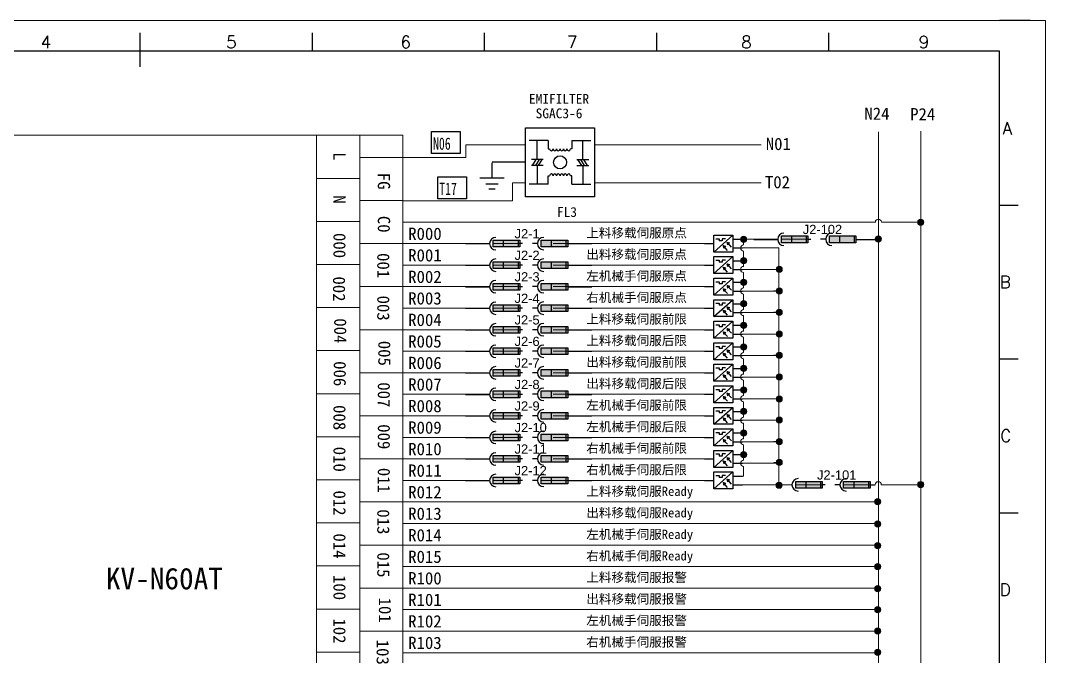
# Model space of a CAD drawing. Extents: x 2511 to 8703, y -745 to 3310.
# Drawn here: x 2937.5 to 3104.2, y 101.9 to 205.3 of the extents above; entities that cross this region are included whole.
import ezdxf
from ezdxf.enums import TextEntityAlignment as Align

# ---------------------------------------------------------------- set-up
doc = ezdxf.new("R2010")
doc.units = 0
doc.header["$MEASUREMENT"] = 0
for name, color, linetype in [('AE_BOR', 1, 'Continuous'), ('MISC', 2, 'Continuous'), ('RED_1.5mm^2', 1, 'Continuous'), ('RED_14_THHN', 20, 'Continuous')]:
    doc.layers.add(name, color=color, linetype=linetype)
doc.styles.add('WD', font='romans.shx', dxfattribs={"bigfont": 'gbcbig.shx'})
doc.styles.add('样式 0', font='')
doc.styles.add('样式 8', font='arial.ttf')
doc.styles.add('汉字', font='NSimSun.ttf')
doc.styles.get('样式 0').set_extended_font_data('KaiTi_GB2312')

# ---------------------------------------------------------------- blocks, each defined once
blk = doc.blocks.new('gb_a2_a')
for p, q in [((584, 410), (25, 410)), ((584, 10), (584, 410))]:
    blk.add_line(p, q)
at = {"layer": 'AE_BOR', "color": 1, "lineweight": 15}
for p, q in [((4.93, 420), (598.93, 420)), ((598.93, 420), (598.93, 0))]:
    blk.add_line(p, q, dxfattribs=at)
at = {"layer": 'AE_BOR', "lineweight": 30}
blk.add_line((594, 420), (584, 420), dxfattribs=at)
at = {"layer": 'AE_BOR'}
for p, q in [((304.5, 410), (304.5, 416)), ((360.5, 410), (360.5, 416)), ((416.5, 410), (416.5, 416)), ((472.5, 410), (472.5, 416)), ((528.5, 410), (528.5, 416)), ((584, 360), (590, 360)), ((584, 310), (590, 310)), ((584, 260), (590, 260))]:
    blk.add_line(p, q, dxfattribs=at)
at = {"layer": 'AE_BOR', "color": 2, "lineweight": 30}
blk.add_line((304.5, 405), (304.5, 415), dxfattribs=at)
at = {"layer": 'AE_BOR', "style": 'WD'}
for s, p in [('4', (273.82, 411)), ('5', (334.12, 411)), ('6', (390.81, 411)), ('7', (445.01, 411)), ('8', (501.67, 411)), ('9', (559.4, 411))]:
    blk.add_text(s, height=4, dxfattribs=at).set_placement(p, align=Align.CENTER)
for s, p in [('A', (588.05, 385)), ('B', (587.67, 335)), ('C', (587.86, 285)), ('D', (587.67, 235))]:
    blk.add_text(s, height=4, dxfattribs=at).set_placement(p, align=Align.MIDDLE_RIGHT)
blk = doc.blocks.new('光电开关')
at = {"linetype": 'ByBlock'}
h = blk.add_hatch(dxfattribs=at)
h.set_pattern_fill('ANSI31', color=256, scale=0.01, style=0)
h.set_pattern_definition([(45, (0.172267, 0), (-0.0224506403, 0.0224506403), [])])
h.paths.add_polyline_path([(-1882.44, -776.34), (-1882.5, -775.91), (-1882.68, -776.07)])
h.paths.add_polyline_path([(-1882.44, -776.34), (-1882.68, -776.07), (-1882.86, -776.23)])
h.paths.add_polyline_path([(-1883.11, -776.45), (-1883.29, -776.61), (-1883.05, -776.88)])
h.paths.add_polyline_path([(-1883.29, -776.61), (-1883.47, -776.77), (-1883.05, -776.88)])
for p, q in [((-1884.01, -775.96), (-1885.56, -775.96)), ((-1880.91, -775.3), (-1884.01, -778.05)), ((-1883.75, -776.09), (-1883.05, -776.88)), ((-1883.11, -776.45), (-1883.47, -776.77)), ((-1883.05, -776.88), (-1883.47, -776.77)), ((-1883.14, -775.55), (-1882.44, -776.34)), ((-1883.05, -776.88), (-1883.11, -776.45)), ((-1882.5, -775.91), (-1882.86, -776.23)), ((-1882.44, -776.34), (-1882.86, -776.23)), ((-1882.44, -776.34), (-1882.5, -775.91)), ((-1879.37, -776.67), (-1880.91, -776.67)), ((-1884.01, -777.39), (-1885.56, -777.39)), ((-1882.78, -777.47), (-1882.23, -777.47)), ((-1882.23, -777.47), (-1882.23, -777.14)), ((-1882.23, -777.14), (-1881.78, -777.14)), ((-1881.78, -777.47), (-1881.78, -777.14)), ((-1881.23, -777.47), (-1881.78, -777.47))]:
    blk.add_line(p, q, dxfattribs=at)
blk.add_lwpolyline([(-1884.01, -775.3), (-1880.91, -775.3), (-1880.91, -778.05), (-1884.01, -778.05)], close=True, dxfattribs=at)
blk = doc.blocks.new('电容')
at = {"linetype": 'ByBlock'}
for p, q in [((-1756.08, -782.99), (-1756.08, -780.56)), ((-1754.86, -780.79), (-1756.08, -781.55)), ((-1754.86, -781.44), (-1756.08, -782.2)), ((-1754.86, -782.99), (-1754.86, -780.56)), ((-1756.08, -781.77), (-1758.13, -781.77)), ((-1754.86, -781.99), (-1756.08, -782.75)), ((-1754.86, -781.77), (-1752.81, -781.77))]:
    blk.add_line(p, q, dxfattribs=at)

msp = doc.modelspace()

# ---------------------------------------------------------------- hatches: boundary and pattern name
at = {"lineweight": 0}
h = msp.add_hatch(color=256, dxfattribs=at)
edge = h.paths.add_edge_path()
edge.add_arc((3083.94, 172.47), 0.5, 0, 360)
h = msp.add_hatch(color=256, dxfattribs=at)
edge = h.paths.add_edge_path()
edge.add_arc((3055.14, 169.7), 0.5, 0, 360)
h = msp.add_hatch(color=256, dxfattribs=at)
edge = h.paths.add_edge_path()
edge.add_arc((3077.04, 169.75), 0.5, 0, 360)
h = msp.add_hatch(color=256, dxfattribs=at)
edge = h.paths.add_edge_path()
edge.add_arc((3055.14, 166.2), 0.5, 0, 360)
h = msp.add_hatch(color=256, dxfattribs=at)
edge = h.paths.add_edge_path()
edge.add_arc((3060.92, 164.8), 0.5, 0, 360)
h = msp.add_hatch(color=256, dxfattribs=at)
edge = h.paths.add_edge_path()
edge.add_arc((3055.14, 162.7), 0.5, 0, 360)
h = msp.add_hatch(color=256, dxfattribs=at)
edge = h.paths.add_edge_path()
edge.add_arc((3060.92, 161.3), 0.5, 0, 360)
h = msp.add_hatch(color=256, dxfattribs=at)
edge = h.paths.add_edge_path()
edge.add_arc((3055.14, 159.2), 0.5, 0, 360)
h = msp.add_hatch(color=256, dxfattribs=at)
edge = h.paths.add_edge_path()
edge.add_arc((3060.92, 157.82), 0.5, 0, 360)
h = msp.add_hatch(color=256, dxfattribs=at)
edge = h.paths.add_edge_path()
edge.add_arc((3055.14, 155.7), 0.5, 0, 360)
h = msp.add_hatch(color=256, dxfattribs=at)
edge = h.paths.add_edge_path()
edge.add_arc((3060.92, 154.28), 0.5, 0, 360)
h = msp.add_hatch(color=256, dxfattribs=at)
edge = h.paths.add_edge_path()
edge.add_arc((3055.14, 152.2), 0.5, 0, 360)
h = msp.add_hatch(color=256, dxfattribs=at)
edge = h.paths.add_edge_path()
edge.add_arc((3060.92, 150.83), 0.5, 0, 360)
h = msp.add_hatch(color=256, dxfattribs=at)
edge = h.paths.add_edge_path()
edge.add_arc((3055.14, 148.7), 0.5, 0, 360)
h = msp.add_hatch(color=256, dxfattribs=at)
edge = h.paths.add_edge_path()
edge.add_arc((3060.92, 147.3), 0.5, 0, 360)
h = msp.add_hatch(color=256, dxfattribs=at)
edge = h.paths.add_edge_path()
edge.add_arc((3055.14, 145.2), 0.5, 0, 360)
h = msp.add_hatch(color=256, dxfattribs=at)
edge = h.paths.add_edge_path()
edge.add_arc((3060.92, 143.75), 0.5, 0, 360)
h = msp.add_hatch(color=256, dxfattribs=at)
edge = h.paths.add_edge_path()
edge.add_arc((3055.14, 141.7), 0.5, 0, 360)
h = msp.add_hatch(color=256, dxfattribs=at)
edge = h.paths.add_edge_path()
edge.add_arc((3060.92, 140.3), 0.5, 0, 360)
h = msp.add_hatch(color=256, dxfattribs=at)
edge = h.paths.add_edge_path()
edge.add_arc((3055.14, 138.2), 0.5, 0, 360)
h = msp.add_hatch(color=256, dxfattribs=at)
edge = h.paths.add_edge_path()
edge.add_arc((3060.92, 136.8), 0.5, 0, 360)
h = msp.add_hatch(color=256, dxfattribs=at)
edge = h.paths.add_edge_path()
edge.add_arc((3055.14, 134.7), 0.5, 0, 360)
h = msp.add_hatch(color=256, dxfattribs=at)
edge = h.paths.add_edge_path()
edge.add_arc((3060.92, 133.41), 0.5, 0, 360)
h = msp.add_hatch(color=256, dxfattribs=at)
edge = h.paths.add_edge_path()
edge.add_arc((3060.91, 129.72), 0.5, 0, 360)
h = msp.add_hatch(color=256, dxfattribs=at)
edge = h.paths.add_edge_path()
edge.add_arc((3083.94, 129.83), 0.5, 0, 360)
h = msp.add_hatch(color=256, dxfattribs=at)
edge = h.paths.add_edge_path()
edge.add_arc((3076.95, 127.02), 0.5, 0, 360)
h = msp.add_hatch(color=256, dxfattribs=at)
edge = h.paths.add_edge_path()
edge.add_arc((3076.95, 123.41), 0.5, 0, 360)
h = msp.add_hatch(color=256, dxfattribs=at)
edge = h.paths.add_edge_path()
edge.add_arc((3076.95, 119.89), 0.5, 0, 360)
h = msp.add_hatch(color=256, dxfattribs=at)
edge = h.paths.add_edge_path()
edge.add_arc((3076.95, 116.49), 0.5, 0, 360)
h = msp.add_hatch(color=256, dxfattribs=at)
edge = h.paths.add_edge_path()
edge.add_arc((3076.95, 112.91), 0.5, 0, 360)
h = msp.add_hatch(color=256, dxfattribs=at)
edge = h.paths.add_edge_path()
edge.add_arc((3076.95, 109.48), 0.5, 0, 360)
h = msp.add_hatch(color=256, dxfattribs=at)
edge = h.paths.add_edge_path()
edge.add_arc((3076.95, 106.01), 0.5, 0, 360)
h = msp.add_hatch(color=256, dxfattribs=at)
edge = h.paths.add_edge_path()
edge.add_arc((3076.95, 102.55), 0.5, 0, 360)
at = {"layer": 'RED_1.5mm^2'}
h = msp.add_hatch(dxfattribs=at)
h.set_pattern_fill('ANGLE', color=0, scale=0.343, angle=-90)
h.set_pattern_definition([(270, (4325.5261, -945.976), (2.395855, -4e-16), [1.74244, -0.653415]), (360, (4325.5261, -945.976), (6e-16, 2.395855), [1.74244, -0.653415])])
h.paths.add_polyline_path([(3065.6, 169.14), (3065.6, 170.23), (3061.28, 170.23), (3061.28, 169.14)])
h = msp.add_hatch(color=1, dxfattribs=at)
h.dxf.hatch_style = 1
h.paths.add_polyline_path([(3065.6, 169.14), (3065.6, 170.23), (3061.28, 170.23), (3061.28, 169.14)])
h = msp.add_hatch(dxfattribs=at)
h.set_pattern_fill('ANGLE', color=0, scale=0.343, angle=-90)
h.set_pattern_definition([(270, (4333.3274, -945.9728), (2.395855, -4e-16), [1.74244, -0.653415]), (360, (4333.3274, -945.9728), (6e-16, 2.395855), [1.74244, -0.653415])])
h.paths.add_polyline_path([(3073.41, 169.14), (3073.41, 170.23), (3069.08, 170.23), (3069.08, 169.14)])
h = msp.add_hatch(color=1, dxfattribs=at)
h.dxf.hatch_style = 1
h.paths.add_polyline_path([(3073.41, 169.14), (3073.41, 170.23), (3069.08, 170.23), (3069.08, 169.14)])
h = msp.add_hatch(dxfattribs=at)
h.set_pattern_fill('ANGLE', color=0, scale=0.343, angle=-90)
h.set_pattern_definition([(270, (4278.6586, -946.6759), (2.395855, -4e-16), [1.74244, -0.653415]), (360, (4278.6586, -946.6759), (6e-16, 2.395855), [1.74244, -0.653415])])
h.paths.add_polyline_path([(3018.74, 168.44), (3018.74, 169.53), (3014.41, 169.53), (3014.41, 168.44)])
h = msp.add_hatch(color=1, dxfattribs=at)
h.dxf.hatch_style = 1
h.paths.add_polyline_path([(3018.74, 168.44), (3018.74, 169.53), (3014.41, 169.53), (3014.41, 168.44)])
h = msp.add_hatch(dxfattribs=at)
h.set_pattern_fill('ANGLE', color=0, scale=0.343, angle=-90)
h.set_pattern_definition([(270, (4286.4599, -946.6726), (2.395855, -4e-16), [1.74244, -0.653415]), (360, (4286.4599, -946.6726), (6e-16, 2.395855), [1.74244, -0.653415])])
h.paths.add_polyline_path([(3026.54, 168.44), (3026.54, 169.53), (3022.22, 169.53), (3022.22, 168.44)])
h = msp.add_hatch(color=1, dxfattribs=at)
h.dxf.hatch_style = 1
h.paths.add_polyline_path([(3026.54, 168.44), (3026.54, 169.53), (3022.22, 169.53), (3022.22, 168.44)])
h = msp.add_hatch(dxfattribs=at)
h.set_pattern_fill('ANGLE', color=0, scale=0.343, angle=-90)
h.set_pattern_definition([(270, (4278.6586, -950.1759), (2.395855, -4e-16), [1.74244, -0.653415]), (360, (4278.6586, -950.1759), (6e-16, 2.395855), [1.74244, -0.653415])])
h.paths.add_polyline_path([(3018.74, 164.94), (3018.74, 166.03), (3014.41, 166.03), (3014.41, 164.94)])
h = msp.add_hatch(color=1, dxfattribs=at)
h.dxf.hatch_style = 1
h.paths.add_polyline_path([(3018.74, 164.94), (3018.74, 166.03), (3014.41, 166.03), (3014.41, 164.94)])
h = msp.add_hatch(dxfattribs=at)
h.set_pattern_fill('ANGLE', color=0, scale=0.343, angle=-90)
h.set_pattern_definition([(270, (4286.4599, -950.1726), (2.395855, -4e-16), [1.74244, -0.653415]), (360, (4286.4599, -950.1726), (6e-16, 2.395855), [1.74244, -0.653415])])
h.paths.add_polyline_path([(3026.54, 164.94), (3026.54, 166.03), (3022.22, 166.03), (3022.22, 164.94)])
h = msp.add_hatch(color=1, dxfattribs=at)
h.dxf.hatch_style = 1
h.paths.add_polyline_path([(3026.54, 164.94), (3026.54, 166.03), (3022.22, 166.03), (3022.22, 164.94)])
h = msp.add_hatch(dxfattribs=at)
h.set_pattern_fill('ANGLE', color=0, scale=0.343, angle=-90)
h.set_pattern_definition([(270, (4278.6586, -953.6759), (2.395855, -4e-16), [1.74244, -0.653415]), (360, (4278.6586, -953.6759), (6e-16, 2.395855), [1.74244, -0.653415])])
h.paths.add_polyline_path([(3018.74, 161.44), (3018.74, 162.53), (3014.41, 162.53), (3014.41, 161.44)])
h = msp.add_hatch(color=1, dxfattribs=at)
h.dxf.hatch_style = 1
h.paths.add_polyline_path([(3018.74, 161.44), (3018.74, 162.53), (3014.41, 162.53), (3014.41, 161.44)])
h = msp.add_hatch(dxfattribs=at)
h.set_pattern_fill('ANGLE', color=0, scale=0.343, angle=-90)
h.set_pattern_definition([(270, (4286.4599, -953.6726), (2.395855, -4e-16), [1.74244, -0.653415]), (360, (4286.4599, -953.6726), (6e-16, 2.395855), [1.74244, -0.653415])])
h.paths.add_polyline_path([(3026.54, 161.44), (3026.54, 162.53), (3022.22, 162.53), (3022.22, 161.44)])
h = msp.add_hatch(color=1, dxfattribs=at)
h.dxf.hatch_style = 1
h.paths.add_polyline_path([(3026.54, 161.44), (3026.54, 162.53), (3022.22, 162.53), (3022.22, 161.44)])
h = msp.add_hatch(dxfattribs=at)
h.set_pattern_fill('ANGLE', color=0, scale=0.343, angle=-90)
h.set_pattern_definition([(270, (4278.6586, -957.1759), (2.395855, -4e-16), [1.74244, -0.653415]), (360, (4278.6586, -957.1759), (6e-16, 2.395855), [1.74244, -0.653415])])
h.paths.add_polyline_path([(3018.74, 157.94), (3018.74, 159.03), (3014.41, 159.03), (3014.41, 157.94)])
h = msp.add_hatch(color=1, dxfattribs=at)
h.dxf.hatch_style = 1
h.paths.add_polyline_path([(3018.74, 157.94), (3018.74, 159.03), (3014.41, 159.03), (3014.41, 157.94)])
h = msp.add_hatch(dxfattribs=at)
h.set_pattern_fill('ANGLE', color=0, scale=0.343, angle=-90)
h.set_pattern_definition([(270, (4286.4599, -957.1726), (2.395855, -4e-16), [1.74244, -0.653415]), (360, (4286.4599, -957.1726), (6e-16, 2.395855), [1.74244, -0.653415])])
h.paths.add_polyline_path([(3026.54, 157.94), (3026.54, 159.03), (3022.22, 159.03), (3022.22, 157.94)])
h = msp.add_hatch(color=1, dxfattribs=at)
h.dxf.hatch_style = 1
h.paths.add_polyline_path([(3026.54, 157.94), (3026.54, 159.03), (3022.22, 159.03), (3022.22, 157.94)])
h = msp.add_hatch(dxfattribs=at)
h.set_pattern_fill('ANGLE', color=0, scale=0.343, angle=-90)
h.set_pattern_definition([(270, (4278.6586, -960.6759), (2.395855, -4e-16), [1.74244, -0.653415]), (360, (4278.6586, -960.6759), (6e-16, 2.395855), [1.74244, -0.653415])])
h.paths.add_polyline_path([(3018.74, 154.44), (3018.74, 155.53), (3014.41, 155.53), (3014.41, 154.44)])
h = msp.add_hatch(color=1, dxfattribs=at)
h.dxf.hatch_style = 1
h.paths.add_polyline_path([(3018.74, 154.44), (3018.74, 155.53), (3014.41, 155.53), (3014.41, 154.44)])
h = msp.add_hatch(dxfattribs=at)
h.set_pattern_fill('ANGLE', color=0, scale=0.343, angle=-90)
h.set_pattern_definition([(270, (4286.4599, -960.6726), (2.395855, -4e-16), [1.74244, -0.653415]), (360, (4286.4599, -960.6726), (6e-16, 2.395855), [1.74244, -0.653415])])
h.paths.add_polyline_path([(3026.54, 154.44), (3026.54, 155.53), (3022.22, 155.53), (3022.22, 154.44)])
h = msp.add_hatch(color=1, dxfattribs=at)
h.dxf.hatch_style = 1
h.paths.add_polyline_path([(3026.54, 154.44), (3026.54, 155.53), (3022.22, 155.53), (3022.22, 154.44)])
h = msp.add_hatch(dxfattribs=at)
h.set_pattern_fill('ANGLE', color=0, scale=0.343, angle=-90)
h.set_pattern_definition([(270, (4278.6586, -964.1759), (2.395855, -4e-16), [1.74244, -0.653415]), (360, (4278.6586, -964.1759), (6e-16, 2.395855), [1.74244, -0.653415])])
h.paths.add_polyline_path([(3018.74, 150.94), (3018.74, 152.03), (3014.41, 152.03), (3014.41, 150.94)])
h = msp.add_hatch(color=1, dxfattribs=at)
h.dxf.hatch_style = 1
h.paths.add_polyline_path([(3018.74, 150.94), (3018.74, 152.03), (3014.41, 152.03), (3014.41, 150.94)])
h = msp.add_hatch(dxfattribs=at)
h.set_pattern_fill('ANGLE', color=0, scale=0.343, angle=-90)
h.set_pattern_definition([(270, (4286.4599, -964.1726), (2.395855, -4e-16), [1.74244, -0.653415]), (360, (4286.4599, -964.1726), (6e-16, 2.395855), [1.74244, -0.653415])])
h.paths.add_polyline_path([(3026.54, 150.94), (3026.54, 152.03), (3022.22, 152.03), (3022.22, 150.94)])
h = msp.add_hatch(color=1, dxfattribs=at)
h.dxf.hatch_style = 1
h.paths.add_polyline_path([(3026.54, 150.94), (3026.54, 152.03), (3022.22, 152.03), (3022.22, 150.94)])
h = msp.add_hatch(dxfattribs=at)
h.set_pattern_fill('ANGLE', color=0, scale=0.343, angle=-90)
h.set_pattern_definition([(270, (4278.6586, -967.6759), (2.395855, -4e-16), [1.74244, -0.653415]), (360, (4278.6586, -967.6759), (6e-16, 2.395855), [1.74244, -0.653415])])
h.paths.add_polyline_path([(3018.74, 147.44), (3018.74, 148.53), (3014.41, 148.53), (3014.41, 147.44)])
h = msp.add_hatch(color=1, dxfattribs=at)
h.dxf.hatch_style = 1
h.paths.add_polyline_path([(3018.74, 147.44), (3018.74, 148.53), (3014.41, 148.53), (3014.41, 147.44)])
h = msp.add_hatch(dxfattribs=at)
h.set_pattern_fill('ANGLE', color=0, scale=0.343, angle=-90)
h.set_pattern_definition([(270, (4286.4599, -967.6726), (2.395855, -4e-16), [1.74244, -0.653415]), (360, (4286.4599, -967.6726), (6e-16, 2.395855), [1.74244, -0.653415])])
h.paths.add_polyline_path([(3026.54, 147.44), (3026.54, 148.53), (3022.22, 148.53), (3022.22, 147.44)])
h = msp.add_hatch(color=1, dxfattribs=at)
h.dxf.hatch_style = 1
h.paths.add_polyline_path([(3026.54, 147.44), (3026.54, 148.53), (3022.22, 148.53), (3022.22, 147.44)])
h = msp.add_hatch(dxfattribs=at)
h.set_pattern_fill('ANGLE', color=0, scale=0.343, angle=-90)
h.set_pattern_definition([(270, (4278.6586, -971.1759), (2.395855, -4e-16), [1.74244, -0.653415]), (360, (4278.6586, -971.1759), (6e-16, 2.395855), [1.74244, -0.653415])])
h.paths.add_polyline_path([(3018.74, 143.94), (3018.74, 145.03), (3014.41, 145.03), (3014.41, 143.94)])
h = msp.add_hatch(color=1, dxfattribs=at)
h.dxf.hatch_style = 1
h.paths.add_polyline_path([(3018.74, 143.94), (3018.74, 145.03), (3014.41, 145.03), (3014.41, 143.94)])
h = msp.add_hatch(dxfattribs=at)
h.set_pattern_fill('ANGLE', color=0, scale=0.343, angle=-90)
h.set_pattern_definition([(270, (4286.4599, -971.1726), (2.395855, -4e-16), [1.74244, -0.653415]), (360, (4286.4599, -971.1726), (6e-16, 2.395855), [1.74244, -0.653415])])
h.paths.add_polyline_path([(3026.54, 143.94), (3026.54, 145.03), (3022.22, 145.03), (3022.22, 143.94)])
h = msp.add_hatch(color=1, dxfattribs=at)
h.dxf.hatch_style = 1
h.paths.add_polyline_path([(3026.54, 143.94), (3026.54, 145.03), (3022.22, 145.03), (3022.22, 143.94)])
h = msp.add_hatch(dxfattribs=at)
h.set_pattern_fill('ANGLE', color=0, scale=0.343, angle=-90)
h.set_pattern_definition([(270, (4278.6586, -974.6759), (2.395855, -4e-16), [1.74244, -0.653415]), (360, (4278.6586, -974.6759), (6e-16, 2.395855), [1.74244, -0.653415])])
h.paths.add_polyline_path([(3018.74, 140.44), (3018.74, 141.53), (3014.41, 141.53), (3014.41, 140.44)])
h = msp.add_hatch(color=1, dxfattribs=at)
h.dxf.hatch_style = 1
h.paths.add_polyline_path([(3018.74, 140.44), (3018.74, 141.53), (3014.41, 141.53), (3014.41, 140.44)])
h = msp.add_hatch(dxfattribs=at)
h.set_pattern_fill('ANGLE', color=0, scale=0.343, angle=-90)
h.set_pattern_definition([(270, (4286.4599, -974.6726), (2.395855, -4e-16), [1.74244, -0.653415]), (360, (4286.4599, -974.6726), (6e-16, 2.395855), [1.74244, -0.653415])])
h.paths.add_polyline_path([(3026.54, 140.44), (3026.54, 141.53), (3022.22, 141.53), (3022.22, 140.44)])
h = msp.add_hatch(color=1, dxfattribs=at)
h.dxf.hatch_style = 1
h.paths.add_polyline_path([(3026.54, 140.44), (3026.54, 141.53), (3022.22, 141.53), (3022.22, 140.44)])
h = msp.add_hatch(dxfattribs=at)
h.set_pattern_fill('ANGLE', color=0, scale=0.343, angle=-90)
h.set_pattern_definition([(270, (4278.6586, -978.1759), (2.395855, -4e-16), [1.74244, -0.653415]), (360, (4278.6586, -978.1759), (6e-16, 2.395855), [1.74244, -0.653415])])
h.paths.add_polyline_path([(3018.74, 136.94), (3018.74, 138.03), (3014.41, 138.03), (3014.41, 136.94)])
h = msp.add_hatch(color=1, dxfattribs=at)
h.dxf.hatch_style = 1
h.paths.add_polyline_path([(3018.74, 136.94), (3018.74, 138.03), (3014.41, 138.03), (3014.41, 136.94)])
h = msp.add_hatch(dxfattribs=at)
h.set_pattern_fill('ANGLE', color=0, scale=0.343, angle=-90)
h.set_pattern_definition([(270, (4286.4599, -978.1726), (2.395855, -4e-16), [1.74244, -0.653415]), (360, (4286.4599, -978.1726), (6e-16, 2.395855), [1.74244, -0.653415])])
h.paths.add_polyline_path([(3026.54, 136.94), (3026.54, 138.03), (3022.22, 138.03), (3022.22, 136.94)])
h = msp.add_hatch(color=1, dxfattribs=at)
h.dxf.hatch_style = 1
h.paths.add_polyline_path([(3026.54, 136.94), (3026.54, 138.03), (3022.22, 138.03), (3022.22, 136.94)])
h = msp.add_hatch(dxfattribs=at)
h.set_pattern_fill('ANGLE', color=0, scale=0.343, angle=-90)
h.set_pattern_definition([(270, (4278.6586, -981.6759), (2.395855, -4e-16), [1.74244, -0.653415]), (360, (4278.6586, -981.6759), (6e-16, 2.395855), [1.74244, -0.653415])])
h.paths.add_polyline_path([(3018.74, 133.44), (3018.74, 134.53), (3014.41, 134.53), (3014.41, 133.44)])
h = msp.add_hatch(color=1, dxfattribs=at)
h.dxf.hatch_style = 1
h.paths.add_polyline_path([(3018.74, 133.44), (3018.74, 134.53), (3014.41, 134.53), (3014.41, 133.44)])
h = msp.add_hatch(dxfattribs=at)
h.set_pattern_fill('ANGLE', color=0, scale=0.343, angle=-90)
h.set_pattern_definition([(270, (4286.4599, -981.6726), (2.395855, -4e-16), [1.74244, -0.653415]), (360, (4286.4599, -981.6726), (6e-16, 2.395855), [1.74244, -0.653415])])
h.paths.add_polyline_path([(3026.54, 133.44), (3026.54, 134.53), (3022.22, 134.53), (3022.22, 133.44)])
h = msp.add_hatch(color=1, dxfattribs=at)
h.dxf.hatch_style = 1
h.paths.add_polyline_path([(3026.54, 133.44), (3026.54, 134.53), (3022.22, 134.53), (3022.22, 133.44)])
h = msp.add_hatch(dxfattribs=at)
h.set_pattern_fill('ANGLE', color=0, scale=0.343, angle=-90)
h.set_pattern_definition([(270, (4278.6586, -985.1759), (2.395855, -4e-16), [1.74244, -0.653415]), (360, (4278.6586, -985.1759), (6e-16, 2.395855), [1.74244, -0.653415])])
h.paths.add_polyline_path([(3018.74, 129.94), (3018.74, 131.03), (3014.41, 131.03), (3014.41, 129.94)])
h = msp.add_hatch(color=1, dxfattribs=at)
h.dxf.hatch_style = 1
h.paths.add_polyline_path([(3018.74, 129.94), (3018.74, 131.03), (3014.41, 131.03), (3014.41, 129.94)])
h = msp.add_hatch(dxfattribs=at)
h.set_pattern_fill('ANGLE', color=0, scale=0.343, angle=-90)
h.set_pattern_definition([(270, (4286.4599, -985.1726), (2.395855, -4e-16), [1.74244, -0.653415]), (360, (4286.4599, -985.1726), (6e-16, 2.395855), [1.74244, -0.653415])])
h.paths.add_polyline_path([(3026.54, 129.94), (3026.54, 131.03), (3022.22, 131.03), (3022.22, 129.94)])
h = msp.add_hatch(color=1, dxfattribs=at)
h.dxf.hatch_style = 1
h.paths.add_polyline_path([(3026.54, 129.94), (3026.54, 131.03), (3022.22, 131.03), (3022.22, 129.94)])
h = msp.add_hatch(dxfattribs=at)
h.set_pattern_fill('ANGLE', color=0, scale=0.343, angle=-90)
h.set_pattern_definition([(270, (4327.847, -985.8854), (2.395855, -4e-16), [1.74244, -0.653415]), (360, (4327.847, -985.8854), (6e-16, 2.395855), [1.74244, -0.653415])])
h.paths.add_polyline_path([(3067.92, 129.23), (3067.92, 130.32), (3063.6, 130.32), (3063.6, 129.23)])
h = msp.add_hatch(color=1, dxfattribs=at)
h.dxf.hatch_style = 1
h.paths.add_polyline_path([(3067.92, 129.23), (3067.92, 130.32), (3063.6, 130.32), (3063.6, 129.23)])
h = msp.add_hatch(dxfattribs=at)
h.set_pattern_fill('ANGLE', color=0, scale=0.343, angle=-90)
h.set_pattern_definition([(270, (4335.6483, -985.8822), (2.395855, -4e-16), [1.74244, -0.653415]), (360, (4335.6483, -985.8822), (6e-16, 2.395855), [1.74244, -0.653415])])
h.paths.add_polyline_path([(3075.73, 129.23), (3075.73, 130.32), (3071.4, 130.32), (3071.4, 129.23)])
h = msp.add_hatch(color=1, dxfattribs=at)
h.dxf.hatch_style = 1
h.paths.add_polyline_path([(3075.73, 129.23), (3075.73, 130.32), (3071.4, 130.32), (3071.4, 129.23)])

# ---------------------------------------------------------------- linework, layer by layer
at = {"lineweight": 0}
for p, q in [((3077.06, 187.14), (3077.06, 34.1)), ((3083.94, 187.26), (3083.94, 34.22)), ((2985.69, 186.59), (2985.69, 39.26)), ((2992.69, 186.59), (2992.69, 39.26)), ((3009.96, 182.98), (3009.96, 185.06)), ((3009.96, 185.06), (3019.65, 185.06)), ((3030.9, 185.06), (3058.01, 185.06)), ((2992.69, 182.99), (2999.64, 182.99)), ((2999.73, 182.98), (3009.96, 182.98)), ((2992.69, 179.59), (2985.69, 179.59)), ((3017.55, 175.94), (3017.55, 178.86)), ((3017.55, 178.86), (3019.65, 178.86)), ((3030.9, 178.86), (3058.01, 178.86)), ((2992.7, 175.99), (2999.64, 175.99)), ((2999.75, 175.94), (3017.55, 175.94)), ((2992.69, 172.59), (2985.69, 172.59)), ((2999.69, 172.47), (3067.57, 172.47)), ((3064.25, 172.47), (3076.56, 172.47)), ((3077.56, 172.47), (3083.44, 172.47)), ((3083.44, 172.47), (3083.94, 172.47)), ((2992.7, 168.99), (2999.64, 168.99)), ((2999.64, 168.99), (3013.81, 168.99)), ((3014.41, 168.99), (3018.74, 168.99)), ((3024.18, 168.99), (3050.31, 168.99)), ((3054.27, 169.7), (3060.68, 169.7)), ((3055.14, 169.7), (3055.14, 168.78)), ((3061.28, 169.7), (3065.6, 169.7)), ((3054.27, 168.28), (3060.88, 168.28)), ((3055.14, 167.78), (3055.14, 165.28)), ((3060.88, 168.28), (3060.88, 129.78)), ((2992.69, 165.59), (2985.69, 165.59)), ((2999.69, 165.49), (3013.81, 165.49)), ((3014.41, 165.49), (3018.74, 165.49)), ((3024.18, 165.49), (3050.31, 165.49)), ((3054.27, 166.2), (3055.64, 166.2)), ((3054.27, 164.78), (3060.88, 164.78)), ((3055.14, 164.28), (3055.14, 161.78)), ((3060.05, 164.8), (3061.42, 164.8)), ((2992.7, 161.99), (2999.64, 161.99)), ((2999.64, 161.99), (3013.81, 161.99)), ((3014.41, 161.99), (3018.74, 161.99)), ((3024.18, 161.99), (3050.31, 161.99)), ((3054.27, 162.7), (3055.64, 162.7)), ((3054.27, 161.28), (3060.88, 161.28)), ((3055.14, 160.78), (3055.14, 158.28)), ((3060.05, 161.3), (3061.42, 161.3)), ((2992.69, 158.59), (2985.69, 158.59)), ((2999.69, 158.49), (3013.81, 158.49)), ((3014.41, 158.49), (3018.74, 158.49)), ((3024.18, 158.49), (3050.31, 158.49)), ((3054.27, 159.2), (3055.64, 159.2)), ((3054.27, 157.78), (3060.88, 157.78)), ((3055.14, 157.28), (3055.14, 154.78)), ((3060.05, 157.82), (3061.42, 157.82)), ((3054.27, 155.7), (3055.64, 155.7)), ((2992.7, 154.99), (2999.64, 154.99)), ((2999.64, 154.99), (3013.81, 154.99)), ((3014.41, 154.99), (3018.74, 154.99)), ((3024.18, 154.99), (3050.31, 154.99)), ((3054.27, 154.28), (3060.88, 154.28)), ((3055.14, 153.78), (3055.14, 151.28)), ((3060.05, 154.28), (3061.42, 154.28)), ((3054.27, 152.2), (3055.64, 152.2)), ((2992.69, 151.59), (2985.69, 151.59)), ((2999.69, 151.49), (3013.81, 151.49)), ((3014.41, 151.49), (3018.74, 151.49)), ((3024.18, 151.49), (3050.31, 151.49)), ((3054.27, 150.78), (3060.88, 150.78)), ((3055.14, 150.28), (3055.14, 147.78)), ((3060.05, 150.83), (3061.42, 150.83)), ((3054.27, 148.7), (3055.64, 148.7)), ((2992.7, 147.99), (2999.64, 147.99)), ((2999.64, 147.99), (3013.81, 147.99)), ((3014.41, 147.99), (3018.74, 147.99)), ((3024.18, 147.99), (3050.31, 147.99)), ((3054.27, 147.28), (3060.88, 147.28)), ((3055.14, 146.78), (3055.14, 144.28)), ((3060.05, 147.3), (3061.42, 147.3)), ((3054.27, 145.2), (3055.64, 145.2)), ((2992.69, 144.59), (2985.69, 144.59)), ((2999.69, 144.49), (3013.81, 144.49)), ((3014.41, 144.49), (3018.74, 144.49)), ((3024.18, 144.49), (3050.31, 144.49)), ((3054.27, 143.78), (3060.88, 143.78)), ((3060.05, 143.75), (3061.42, 143.75)), ((3055.14, 143.28), (3055.14, 140.78)), ((2992.7, 140.99), (2999.64, 140.99)), ((2999.64, 140.99), (3013.81, 140.99)), ((3014.41, 140.99), (3018.74, 140.99)), ((3024.18, 140.99), (3050.31, 140.99)), ((3054.27, 141.7), (3055.64, 141.7)), ((3054.27, 140.28), (3060.88, 140.28)), ((3060.05, 140.3), (3061.42, 140.3)), ((3055.14, 139.78), (3055.14, 137.28)), ((2992.69, 137.59), (2985.69, 137.59)), ((2999.69, 137.49), (3013.81, 137.49)), ((3014.41, 137.49), (3018.74, 137.49)), ((3024.18, 137.49), (3050.31, 137.49)), ((3054.27, 138.2), (3055.64, 138.2)), ((3054.27, 136.78), (3060.88, 136.78)), ((3060.05, 136.8), (3061.42, 136.8)), ((3055.14, 136.28), (3055.14, 133.78)), ((2992.7, 133.99), (2999.64, 133.99)), ((2999.64, 133.99), (3013.81, 133.99)), ((3014.41, 133.99), (3018.74, 133.99)), ((3024.18, 133.99), (3050.31, 133.99)), ((3054.27, 134.7), (3055.64, 134.7)), ((3060.05, 133.41), (3061.42, 133.41)), ((3054.27, 133.28), (3060.88, 133.28)), ((3055.14, 132.78), (3055.14, 131.2)), ((2992.69, 130.59), (2985.69, 130.59)), ((2999.69, 130.49), (3013.81, 130.49)), ((3014.41, 130.49), (3018.74, 130.49)), ((3022.22, 130.49), (3050.31, 130.49)), ((3054.95, 131.2), (3055.14, 131.2)), ((3054.27, 129.78), (3063, 129.78)), ((3061.41, 129.78), (3063, 129.78)), ((3063.6, 129.78), (3067.92, 129.78)), ((3063.6, 129.78), (3067.57, 129.78)), ((3071.4, 129.78), (3076.52, 129.78)), ((3077.52, 129.78), (3083.94, 129.78)), ((2992.7, 126.99), (2999.64, 126.99)), ((2999.64, 126.99), (3021.31, 126.99)), ((2999.69, 126.99), (3076.45, 126.99)), ((2992.69, 123.59), (2985.69, 123.59)), ((2999.69, 123.49), (3021.31, 123.49)), ((2999.69, 123.49), (3076.45, 123.49)), ((2992.7, 119.99), (2999.64, 119.99)), ((2999.64, 119.99), (3021.31, 119.99)), ((2999.69, 119.99), (3076.46, 119.99)), ((2992.69, 116.59), (2985.69, 116.59)), ((2999.69, 116.49), (3021.31, 116.49)), ((2999.69, 116.49), (3076.45, 116.49)), ((2992.7, 112.99), (2999.64, 112.99)), ((2999.64, 112.99), (3021.31, 112.99)), ((2999.69, 112.99), (3076.45, 112.99)), ((2992.69, 109.59), (2985.69, 109.59)), ((2999.69, 109.49), (3021.31, 109.49)), ((2999.69, 109.49), (3076.45, 109.49)), ((2992.7, 105.99), (2999.64, 105.99)), ((2999.64, 105.99), (3021.31, 105.99)), ((2999.69, 105.99), (3076.45, 105.99)), ((2992.69, 102.59), (2985.69, 102.59)), ((2999.69, 102.49), (3021.31, 102.49)), ((2999.69, 102.49), (3076.45, 102.49))]:
    msp.add_line(p, q, dxfattribs=at)
for p, q in [((3023.36, 185.75), (3020.28, 185.75)), ((3021.58, 184.33), (3021.58, 185.75)), ((3027.19, 185.75), (3030.27, 185.75)), ((3028.97, 184.33), (3028.97, 185.75)), ((3014.17, 182.11), (3014.17, 179.62)), ((3019.65, 182.2), (3014.26, 182.2)), ((3021.58, 180.07), (3021.58, 178.65)), ((3028.97, 180.07), (3028.97, 178.65)), ((3016.19, 179.62), (3012.24, 179.62)), ((3015.2, 178.66), (3013.23, 178.66)), ((3023.36, 178.65), (3020.28, 178.65)), ((3027.19, 178.65), (3030.27, 178.65)), ((3014.71, 177.84), (3013.72, 177.84))]:
    msp.add_line(p, q)
at = {"linetype": 'ByBlock'}
for p, q in [((3023.36, 185.75), (3023.36, 184.37)), ((3027.19, 185.75), (3027.19, 184.37)), ((3023.36, 184.37), (3023.58, 184.37)), ((3027.19, 184.37), (3026.97, 184.37)), ((3023.36, 178.65), (3023.36, 180.03)), ((3023.36, 180.03), (3023.58, 180.03)), ((3027.19, 180.03), (3026.97, 180.03)), ((3027.19, 178.65), (3027.19, 180.03))]:
    msp.add_line(p, q, dxfattribs=at)
at = {"color": 1}
for p, q in [((3019.19, 168.98), (3018.74, 168.98)), ((3021.61, 168.99), (3020.78, 168.99)), ((3066.05, 169.68), (3065.6, 169.68)), ((3068.48, 169.69), (3067.65, 169.69)), ((3019.19, 165.48), (3018.74, 165.48)), ((3021.61, 165.49), (3020.78, 165.49)), ((3019.19, 161.98), (3018.74, 161.98)), ((3021.61, 161.99), (3020.78, 161.99)), ((3019.19, 158.48), (3018.74, 158.48)), ((3021.61, 158.49), (3020.78, 158.49)), ((3019.19, 154.98), (3018.74, 154.98)), ((3021.61, 154.99), (3020.78, 154.99)), ((3019.19, 151.48), (3018.74, 151.48)), ((3021.61, 151.49), (3020.78, 151.49)), ((3019.19, 147.98), (3018.74, 147.98)), ((3021.61, 147.99), (3020.78, 147.99)), ((3019.19, 144.48), (3018.74, 144.48)), ((3021.61, 144.49), (3020.78, 144.49)), ((3019.19, 140.98), (3018.74, 140.98)), ((3021.61, 140.99), (3020.78, 140.99)), ((3019.19, 137.48), (3018.74, 137.48)), ((3021.61, 137.49), (3020.78, 137.49)), ((3019.19, 133.98), (3018.74, 133.98)), ((3021.61, 133.99), (3020.78, 133.99)), ((3019.19, 130.48), (3018.74, 130.48)), ((3021.61, 130.49), (3020.78, 130.49)), ((3068.38, 129.77), (3067.92, 129.77)), ((3070.8, 129.78), (3069.97, 129.78))]:
    msp.add_line(p, q, dxfattribs=at)
at = {"color": 1, "ltscale": 2}
for points in [[(3004.37, 187.19), (3009.05, 187.19), (3009.05, 183.61), (3004.37, 183.61)], [(3005.38, 179.86), (3010.05, 179.86), (3010.05, 176.29), (3005.38, 176.29)]]:
    msp.add_lwpolyline(points, close=True, dxfattribs=at)
msp.add_lwpolyline([(3019.65, 187.82), (3030.9, 187.82), (3030.9, 176.58), (3019.65, 176.58)], close=True)
at = {"lineweight": 0}
msp.add_lwpolyline([(2921.69, 186.59), (2999.69, 186.59), (2999.69, 39.3), (2921.69, 39.3)], close=True, dxfattribs=at)
at = {"color": 1}
for points in [[(3065.6, 170.23), (3065.6, 169.14), (3061.28, 169.14), (3061.28, 170.23)], [(3073.41, 170.23), (3073.41, 169.14), (3069.08, 169.14), (3069.08, 170.23)], [(3018.74, 169.53), (3018.74, 168.44), (3014.41, 168.44), (3014.41, 169.53)], [(3026.54, 169.53), (3026.54, 168.44), (3022.22, 168.44), (3022.22, 169.53)], [(3018.74, 166.03), (3018.74, 164.94), (3014.41, 164.94), (3014.41, 166.03)], [(3026.54, 166.03), (3026.54, 164.94), (3022.22, 164.94), (3022.22, 166.03)], [(3018.74, 162.53), (3018.74, 161.44), (3014.41, 161.44), (3014.41, 162.53)], [(3026.54, 162.53), (3026.54, 161.44), (3022.22, 161.44), (3022.22, 162.53)], [(3018.74, 159.03), (3018.74, 157.94), (3014.41, 157.94), (3014.41, 159.03)], [(3026.54, 159.03), (3026.54, 157.94), (3022.22, 157.94), (3022.22, 159.03)], [(3018.74, 155.53), (3018.74, 154.44), (3014.41, 154.44), (3014.41, 155.53)], [(3026.54, 155.53), (3026.54, 154.44), (3022.22, 154.44), (3022.22, 155.53)], [(3018.74, 152.03), (3018.74, 150.94), (3014.41, 150.94), (3014.41, 152.03)], [(3026.54, 152.03), (3026.54, 150.94), (3022.22, 150.94), (3022.22, 152.03)], [(3018.74, 148.53), (3018.74, 147.44), (3014.41, 147.44), (3014.41, 148.53)], [(3026.54, 148.53), (3026.54, 147.44), (3022.22, 147.44), (3022.22, 148.53)], [(3018.74, 145.03), (3018.74, 143.94), (3014.41, 143.94), (3014.41, 145.03)], [(3026.54, 145.03), (3026.54, 143.94), (3022.22, 143.94), (3022.22, 145.03)], [(3018.74, 141.53), (3018.74, 140.44), (3014.41, 140.44), (3014.41, 141.53)], [(3026.54, 141.53), (3026.54, 140.44), (3022.22, 140.44), (3022.22, 141.53)], [(3018.74, 138.03), (3018.74, 136.94), (3014.41, 136.94), (3014.41, 138.03)], [(3026.54, 138.03), (3026.54, 136.94), (3022.22, 136.94), (3022.22, 138.03)], [(3018.74, 134.53), (3018.74, 133.44), (3014.41, 133.44), (3014.41, 134.53)], [(3026.54, 134.53), (3026.54, 133.44), (3022.22, 133.44), (3022.22, 134.53)], [(3018.74, 131.03), (3018.74, 129.94), (3014.41, 129.94), (3014.41, 131.03)], [(3026.54, 131.03), (3026.54, 129.94), (3022.22, 129.94), (3022.22, 131.03)], [(3067.92, 130.32), (3067.92, 129.23), (3063.6, 129.23), (3063.6, 130.32)], [(3075.73, 130.32), (3075.73, 129.23), (3071.4, 129.23), (3071.4, 130.32)]]:
    msp.add_lwpolyline(points, close=True, dxfattribs=at)
msp.add_circle((3025.27, 182.2), 1.06)
at = {"lineweight": 0}
for centre in [(3083.94, 172.47), (3055.14, 169.7), (3077.04, 169.75), (3055.14, 166.2), (3060.92, 164.8), (3055.14, 162.7), (3060.92, 161.3), (3055.14, 159.2), (3060.92, 157.82), (3055.14, 155.7), (3060.92, 154.28), (3055.14, 152.2), (3060.92, 150.83), (3055.14, 148.7), (3060.92, 147.3), (3055.14, 145.2), (3060.92, 143.75), (3055.14, 141.7), (3060.92, 140.3), (3055.14, 138.2), (3060.92, 136.8), (3055.14, 134.7), (3060.92, 133.41), (3060.91, 129.72), (3083.94, 129.83), (3076.95, 127.02), (3076.95, 123.41), (3076.95, 119.89), (3076.95, 116.49), (3076.95, 112.91), (3076.95, 109.48), (3076.95, 106.01), (3076.95, 102.55)]:
    msp.add_circle(centre, 0.5, dxfattribs=at)
at = {"linetype": 'ByBlock'}
for centre, start, end in [((3023.86, 184.37), 180, 0), ((3024.43, 184.37), 180, 0), ((3024.99, 184.37), 180, 0), ((3025.56, 184.37), 180, 0), ((3026.12, 184.37), 180, 0), ((3026.68, 184.37), 180, 0), ((3023.86, 180.03), 0, 180), ((3024.43, 180.03), 0, 180), ((3024.99, 180.03), 0, 180), ((3025.56, 180.03), 0, 180), ((3026.12, 180.03), 0, 180), ((3026.68, 180.03), 0, 180)]:
    msp.add_arc(centre, 0.282, start, end, dxfattribs=at)
at = {"lineweight": 0}
for centre, start, end in [((3077.06, 172.47), 360, 180), ((3055.14, 168.28), 90, 270), ((3055.14, 164.78), 90, 270), ((3055.14, 161.28), 90, 270), ((3055.14, 157.78), 90, 270), ((3055.14, 154.28), 90, 270), ((3055.14, 150.78), 90, 270), ((3055.14, 147.28), 90, 270), ((3055.14, 143.78), 90, 270), ((3055.14, 140.28), 90, 270), ((3055.14, 136.78), 90, 270), ((3055.14, 133.28), 90, 270), ((3077.02, 129.78), 0, 180)]:
    msp.add_arc(centre, 0.5, start, end, dxfattribs=at)
at = {"color": 1}
for centre in [(3061.69, 169.68), (3069.49, 169.69), (3014.82, 168.98), (3022.62, 168.99), (3014.82, 165.48), (3022.62, 165.49), (3014.82, 161.98), (3022.62, 161.99), (3014.82, 158.48), (3022.62, 158.49), (3014.82, 154.98), (3022.62, 154.99), (3014.82, 151.48), (3022.62, 151.49), (3014.82, 147.98), (3022.62, 147.99), (3014.82, 144.48), (3022.62, 144.49), (3014.82, 140.98), (3022.62, 140.99), (3014.82, 137.48), (3022.62, 137.49), (3014.82, 133.98), (3022.62, 133.99), (3014.82, 130.48), (3022.62, 130.49), (3064.01, 129.77), (3071.81, 129.78)]:
    msp.add_arc(centre, 1.01, 90, 270, dxfattribs=at)
at = {"layer": 'RED_14_THHN', "color": 1}
for p, q in [((3009.91, 168.98), (3013.81, 168.98)), ((3026.54, 168.98), (3030.44, 168.98)), ((3056.78, 169.68), (3060.68, 169.68)), ((3073.41, 169.68), (3077.3, 169.68)), ((3009.91, 165.48), (3013.81, 165.48)), ((3026.54, 165.48), (3030.44, 165.48)), ((3009.91, 161.98), (3013.81, 161.98)), ((3026.54, 161.98), (3030.44, 161.98)), ((3009.91, 158.48), (3013.81, 158.48)), ((3026.54, 158.48), (3030.44, 158.48)), ((3009.91, 154.98), (3013.81, 154.98)), ((3026.54, 154.98), (3030.44, 154.98)), ((3009.91, 151.48), (3013.81, 151.48)), ((3026.54, 151.48), (3030.44, 151.48)), ((3009.91, 147.98), (3013.81, 147.98)), ((3026.54, 147.98), (3030.44, 147.98)), ((3009.91, 144.48), (3013.81, 144.48)), ((3026.54, 144.48), (3030.44, 144.48)), ((3009.91, 140.98), (3013.81, 140.98)), ((3026.54, 140.98), (3030.44, 140.98)), ((3009.91, 137.48), (3013.81, 137.48)), ((3026.54, 137.48), (3030.44, 137.48)), ((3009.91, 133.98), (3013.81, 133.98)), ((3026.54, 133.98), (3030.44, 133.98)), ((3009.91, 130.48), (3013.81, 130.48)), ((3026.54, 130.48), (3030.44, 130.48)), ((3075.73, 129.77), (3076.53, 129.77))]:
    msp.add_line(p, q, dxfattribs=at)

# ---------------------------------------------------------------- block references
at = {"xscale": 0.5, "yscale": 0.5, "zscale": 0.5}
msp.add_blockref('gb_a2_a', (2804.76, -4.75), dxfattribs=at)
at = {"linetype": 'ByBlock', "yscale": 0.8000000000001819, "zscale": 0.8}
for p, xscale, rotation in [((2396.16, -1222.18), -0.8000000000001819, 90), ((3654.39, -1222.18), 0.8000000000001819, 270)]:
    msp.add_blockref('电容', p, dxfattribs=dict(at, xscale=xscale, rotation=rotation))
at = {"linetype": 'ByBlock', "rotation": 180}
for p in [(1169.39, -607.68), (1169.39, -611.18), (1169.39, -614.68), (1169.39, -618.18), (1169.39, -621.68), (1169.39, -625.18), (1169.39, -628.68), (1169.39, -632.18), (1169.39, -635.68), (1169.39, -639.18), (1169.39, -642.68), (1169.39, -646.18)]:
    msp.add_blockref('光电开关', p, dxfattribs=at)

# ---------------------------------------------------------------- texts
at = {"lineweight": 0, "attachment_point": 1}
for s, insert, char_height, width in [('{\\fSimSun|b0|i0|c134|p2;N24}', (3074.78, 191.11), 2, 14.6941), ('{\\fSimSun|b0|i0|c134|p2;P24}', (3082.22, 191.02), 2, 14.6941), ('{\\fSimSun|b0|i0|c134|p2;\\C3;N01}', (3058.74, 186.19), 2, 14.6941), ('{\\fSimSun|b0|i0|c134|p2;\\C3;T02}', (3058.6, 179.98), 2, 14.6941), ('{\\fSimSun|b0|i0|c134|p2;R000}', (3000.58, 171.59), 2, 2.4162), ('{\\fSimSun|b0|i0|c134|p2;上料移载伺服原点}', (3029.54, 171.48), 1.5, 24.2309), ('{\\fSimSun|b0|i0|c134|p2;R001}', (3000.58, 168.09), 2, 2.4162), ('{\\fSimSun|b0|i0|c134|p2;出料移载伺服原点}', (3029.54, 167.98), 1.5, 24.2309), ('{\\fSimSun|b0|i0|c134|p2;R002}', (3000.58, 164.59), 2, 2.4162), ('{\\fSimSun|b0|i0|c134|p2;左机械手伺服原点}', (3029.54, 164.48), 1.5, 24.2309), ('{\\fSimSun|b0|i0|c134|p2;R003}', (3000.58, 161.09), 2, 2.4162), ('{\\fSimSun|b0|i0|c134|p2;右机械手伺服原点}', (3029.54, 160.98), 1.5, 24.2309), ('{\\fSimSun|b0|i0|c134|p2;R004}', (3000.58, 157.59), 2, 2.4162), ('{\\fSimSun|b0|i0|c134|p2;上料移载伺服前限}', (3029.54, 157.48), 1.5, 24.2309), ('{\\fSimSun|b0|i0|c134|p2;R005}', (3000.58, 154.09), 2, 2.4162), ('{\\fSimSun|b0|i0|c134|p2;上料移载伺服后限}', (3029.54, 153.98), 1.5, 24.2309), ('{\\fSimSun|b0|i0|c134|p2;R006}', (3000.58, 150.59), 2, 2.4162), ('{\\fSimSun|b0|i0|c134|p2;出料移载伺服前限}', (3029.54, 150.48), 1.5, 24.2309), ('{\\fSimSun|b0|i0|c134|p2;R007}', (3000.58, 147.09), 2, 2.4162), ('{\\fSimSun|b0|i0|c134|p2;出料移载伺服后限}', (3029.54, 146.98), 1.5, 24.2309), ('{\\fSimSun|b0|i0|c134|p2;R008}', (3000.58, 143.59), 2, 2.4162), ('{\\fSimSun|b0|i0|c134|p2;左机械手伺服前限}', (3029.54, 143.48), 1.5, 24.2309), ('{\\fSimSun|b0|i0|c134|p2;R009}', (3000.58, 140.09), 2, 2.4162), ('{\\fSimSun|b0|i0|c134|p2;左机械手伺服后限}', (3029.54, 139.98), 1.5, 24.2309), ('{\\fSimSun|b0|i0|c134|p2;右机械手伺服前限}', (3029.54, 136.48), 1.5, 24.2309), ('{\\fSimSun|b0|i0|c134|p2;R010}', (3000.58, 136.59), 2, 2.4162), ('{\\fSimSun|b0|i0|c134|p2;R011}', (3000.58, 133.09), 2, 2.4162), ('{\\fSimSun|b0|i0|c134|p2;右机械手伺服后限}', (3029.54, 132.98), 1.5, 24.2309), ('{\\fSimSun|b0|i0|c134|p2;R012}', (3000.58, 129.59), 2, 2.4162), ('{\\fSimSun|b0|i0|c134|p2;上料移载伺服Ready}', (3029.54, 129.48), 1.5, 24.2309), ('{\\fSimSun|b0|i0|c134|p2;R013}', (3000.58, 126.09), 2, 2.4162), ('{\\fSimSun|b0|i0|c134|p2;出料移载伺服Ready}', (3029.54, 125.98), 1.5, 24.2309), ('{\\fSimSun|b0|i0|c134|p2;R014}', (3000.58, 122.59), 2, 2.4162), ('{\\fSimSun|b0|i0|c134|p2;左机械手伺服Ready}', (3029.54, 122.48), 1.5, 24.2309), ('{\\fSimSun|b0|i0|c134|p2;R015}', (3000.58, 119.09), 2, 2.4162), ('{\\fSimSun|b0|i0|c134|p2;右机械手伺服Ready}', (3029.54, 118.98), 1.5, 24.2309), ('{\\fSimSun|b0|i0|c134|p2;KV-N60AT}', (2951.4, 116.29), 3.5, 23.3297), ('{\\fSimSun|b0|i0|c134|p2;R100}', (3000.58, 115.59), 2, 2.4162), ('{\\fSimSun|b0|i0|c134|p2;上料移载伺服报警}', (3029.54, 115.48), 1.5, 24.2309), ('{\\fSimSun|b0|i0|c134|p2;R101}', (3000.58, 112.09), 2, 2.4162), ('{\\fSimSun|b0|i0|c134|p2;出料移载伺服报警}', (3029.54, 111.98), 1.5, 24.2309), ('{\\fSimSun|b0|i0|c134|p2;R102}', (3000.58, 108.59), 2, 2.4162), ('{\\fSimSun|b0|i0|c134|p2;左机械手伺服报警}', (3029.54, 108.48), 1.5, 24.2309), ('{\\fSimSun|b0|i0|c134|p2;R103}', (3000.58, 105.09), 2, 2.4162), ('{\\fSimSun|b0|i0|c134|p2;右机械手伺服报警}', (3029.54, 104.98), 1.5, 24.2309)]:
    msp.add_mtext(s, dxfattribs=dict(at, insert=insert, char_height=char_height, width=width))
at = {"lineweight": 0, "char_height": 2, "width": 1.9629, "attachment_point": 1, "rotation": 270}
for s, insert in [('{\\fSimSun|b0|i0|c134|p2;L}', (2990.42, 183.85)), ('{\\fSimSun|b0|i0|c134|p2;FG}', (2997.64, 180.5)), ('{\\fSimSun|b0|i0|c134|p2;N}', (2990.42, 176.85)), ('{\\fSimSun|b0|i0|c134|p2;C0}', (2997.64, 173.5)), ('{\\fSimSun|b0|i0|c134|p2;000}', (2990.42, 170.71)), ('{\\fSimSun|b0|i0|c134|p2;001}', (2997.55, 167.45)), ('{\\fSimSun|b0|i0|c134|p2;002}', (2990.35, 163.65)), ('{\\fSimSun|b0|i0|c134|p2;003}', (2997.55, 160.54)), ('{\\fSimSun|b0|i0|c134|p2;004}', (2990.55, 156.85)), ('{\\fSimSun|b0|i0|c134|p2;005}', (2997.72, 153.19)), ('{\\fSimSun|b0|i0|c134|p2;006}', (2990.47, 149.88)), ('{\\fSimSun|b0|i0|c134|p2;007}', (2997.64, 146.45)), ('{\\fSimSun|b0|i0|c134|p2;008}', (2990.42, 142.74)), ('{\\fSimSun|b0|i0|c134|p2;009}', (2997.64, 139.63)), ('{\\fSimSun|b0|i0|c134|p2;010}', (2990.42, 135.97)), ('{\\fSimSun|b0|i0|c134|p2;011}', (2997.64, 132.54)), ('{\\fSimSun|b0|i0|c134|p2;012}', (2990.42, 128.86)), ('{\\fSimSun|b0|i0|c134|p2;013}', (2997.55, 125.8)), ('{\\fSimSun|b0|i0|c134|p2;014}', (2990.42, 121.88)), ('{\\fSimSun|b0|i0|c134|p2;015}', (2997.55, 118.8)), ('{\\fSimSun|b0|i0|c134|p2;100}', (2990.42, 115.12)), ('{\\fSimSun|b0|i0|c134|p2;101}', (2997.81, 111.45)), ('{\\fSimSun|b0|i0|c134|p2;102}', (2990.42, 108.06)), ('{\\fSimSun|b0|i0|c134|p2;103}', (2997.45, 104.6))]:
    msp.add_mtext(s, dxfattribs=dict(at, insert=insert))
at = {"color": 2, "char_height": 1.5, "attachment_point": 1, "style": '样式 8'}
for s, insert in [('J2-102', (3064.75, 172.04)), ('J2-1', (3017.88, 171.34)), ('J2-2', (3017.88, 167.84)), ('J2-3', (3017.88, 164.34)), ('J2-4', (3017.88, 160.84)), ('J2-5', (3017.88, 157.34)), ('J2-6', (3017.88, 153.84)), ('J2-7', (3017.88, 150.34)), ('J2-8', (3017.88, 146.84)), ('J2-9', (3017.88, 143.34)), ('J2-10', (3017.88, 139.84)), ('J2-11', (3017.88, 136.34)), ('J2-12', (3017.88, 132.84)), ('J2-101', (3067.07, 132.13))]:
    msp.add_mtext_dynamic_manual_height_columns(s, width=11.5248, gutter_width=12.5, heights=[0], dxfattribs=dict(at, insert=insert))
at = {"style": '汉字'}
for tag, p in [('EMIFILTER', (3025.11, 191.71)), ('SGAC3-6', (3025.11, 189.36)), ('FL3', (3026.4, 173.33))]:
    msp.add_attdef(tag, text='', height=1.6, dxfattribs=at).set_placement(p, align=Align.CENTER)
at = {"layer": 'MISC', "color": 0, "char_height": 2, "width": 3.3188, "attachment_point": 1, "style": '样式 0'}
for s, insert in [('\\pi-0.4147;{\\W0.7;N06}', (3005.04, 186.24)), ('\\pi-0.4147;{\\W0.7;T17}', (3006.05, 178.91))]:
    msp.add_mtext(s, dxfattribs=dict(at, insert=insert))

doc.saveas('drawing.dxf')
